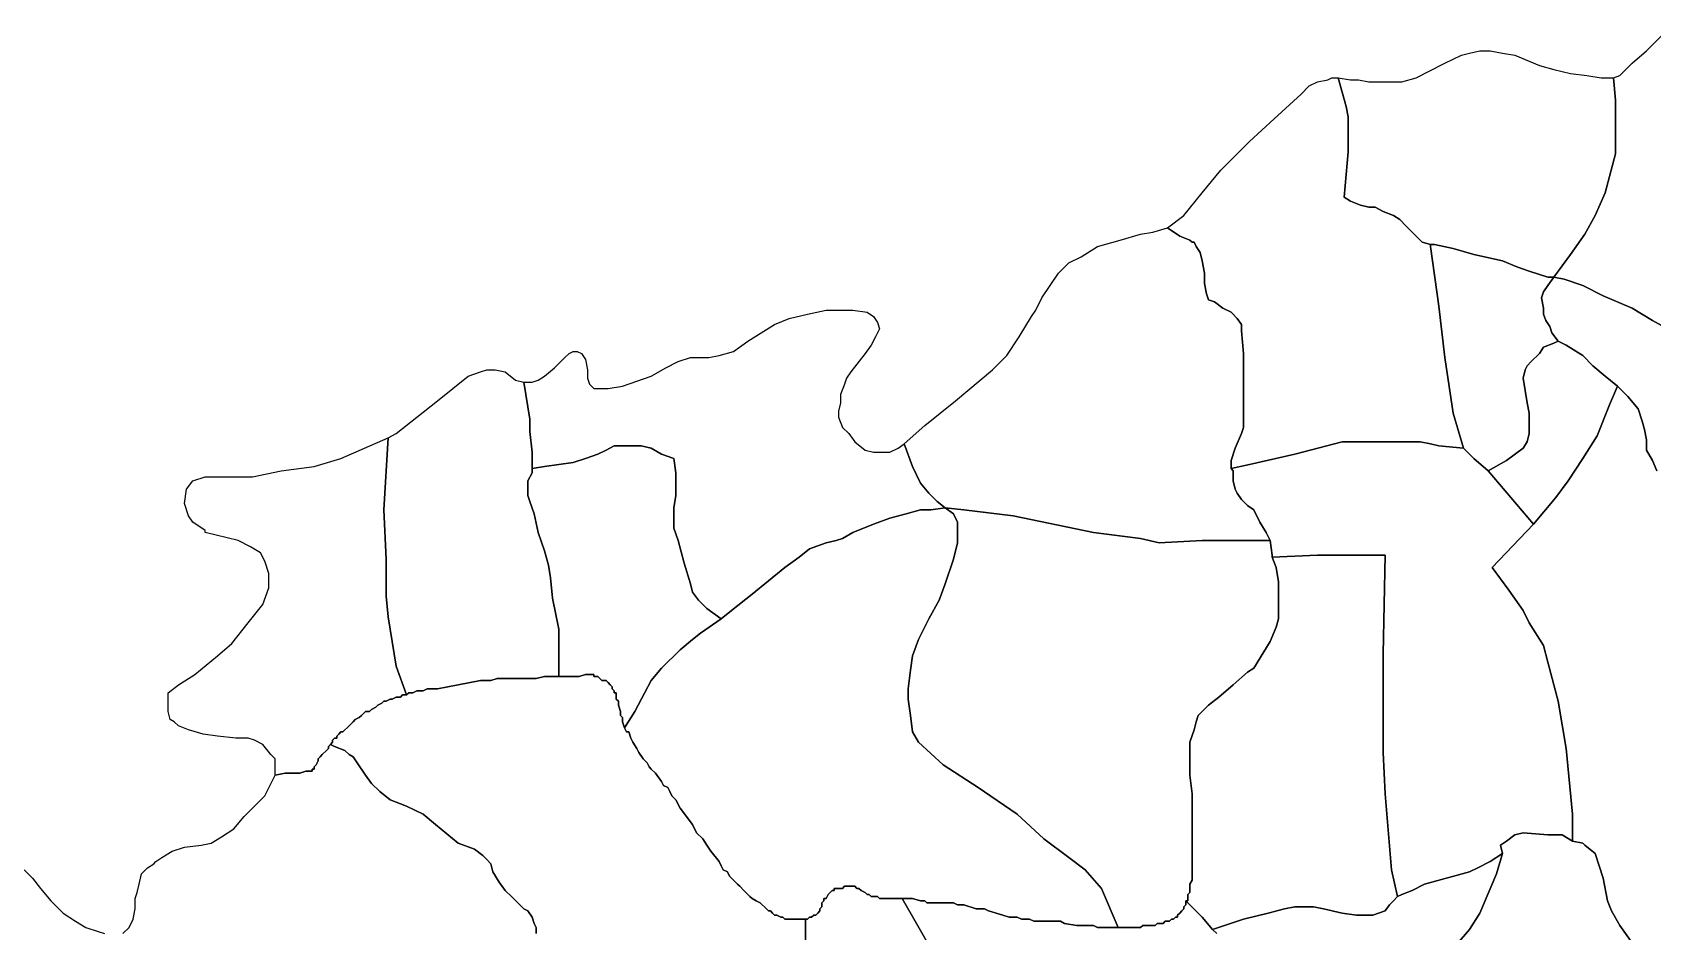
# Model space of a CAD drawing. Extents: x 50 to 241, y 15 to 190.
# Drawn here: x 122.7 to 189.4, y 141 to 178.1 of the extents above; entities that cross this region are included whole.
import ezdxf

# ---------------------------------------------------------------- set-up
doc = ezdxf.new("R2010")
doc.units = 0
doc.layers.add('URANGA', color=7, linetype='CONTINUOUS')

msp = doc.modelspace()

# ---------------------------------------------------------------- linework, layer by layer
at = {"layer": 'URANGA', "color": 2}
for points in [[(190.168862, 165.772504), (189.406833, 166.195879), (188.560131, 166.703929), (187.374752, 167.211978), (186.528054, 167.63535), (185.766022, 167.889375), (185.342671, 167.974049), (186.020033, 168.905474), (186.61272, 169.752222), (187.036071, 170.514296), (187.459422, 171.445717), (187.882773, 173.054539), (187.882773, 174.070638), (187.882773, 175.256084), (187.798103, 176.187509), (188.052114, 176.272183), (188.221454, 176.441534), (188.560131, 176.780232), (189.152823, 177.288282), (189.914855, 178.050356)], [(187.798103, 176.187509), (187.882773, 175.256084), (187.882773, 174.070638), (187.882773, 173.054539), (187.459422, 171.445717), (187.036071, 170.514296), (186.61272, 169.752222), (186.020033, 168.905474), (185.342671, 167.974049), (185.258001, 167.974049), (185.088661, 167.974049), (184.326632, 168.228073), (183.818611, 168.397424), (183.22592, 168.651449), (182.040541, 168.905474), (181.193842, 169.159499), (180.43181, 169.328846), (180.26247, 169.328846), (179.923789, 169.413523), (179.246431, 170.09092), (178.992421, 170.344945), (178.73841, 170.514296), (178.315059, 170.683643), (177.976382, 170.852994), (177.722371, 170.852994), (177.38369, 170.937668), (176.960339, 171.107019), (176.706329, 171.27637), (176.790999, 172.207791), (176.875669, 173.139213), (176.875669, 174.578687), (176.790999, 175.002059), (176.452318, 176.187509), (176.960339, 176.102832), (177.29902, 176.102832), (177.722371, 176.018158), (178.230389, 176.018158), (178.65374, 176.018158), (179.077091, 176.018158), (179.669782, 176.187509), (180.1778, 176.441534), (180.855161, 176.780232), (181.532519, 177.118931), (181.8712, 177.203604), (182.294551, 177.288282), (182.717902, 177.288282), (183.22592, 177.203604), (183.733941, 177.118931), (184.326632, 176.864906), (184.749983, 176.695559), (185.342671, 176.526208), (186.020033, 176.356857), (186.697391, 176.272183), (187.290082, 176.187509), (187.374752, 176.187509), (187.798103, 176.187509)], [(180.26247, 169.328846), (180.26247, 169.244172), (180.601151, 166.788603), (180.855161, 164.671731), (181.193842, 162.385513), (181.61719, 160.946042), (180.601151, 161.030715), (180.26247, 161.115389), (179.839119, 161.200063), (179.415772, 161.200063), (178.82308, 161.200063), (177.38369, 161.200063), (176.621659, 161.200063), (174.674248, 160.692017), (172.811511, 160.268641), (172.049479, 160.09929), (172.049479, 160.437992), (172.218819, 160.946042), (172.47283, 161.538765), (172.5575, 161.792789), (172.5575, 162.131488), (172.5575, 162.470186), (172.5575, 162.808885), (172.5575, 163.824983), (172.5575, 164.841082), (172.47283, 165.772504), (172.47283, 166.026528), (172.303489, 166.280553), (172.049479, 166.534578), (171.710798, 166.703929), (171.372117, 166.957954), (171.11811, 167.042627), (171.03344, 167.296652), (170.94877, 167.720024), (170.94877, 168.1434), (170.8641, 168.651449), (170.779429, 168.990148), (170.610089, 169.244172), (170.525419, 169.413523), (170.440749, 169.413523), (170.356078, 169.498197), (169.932727, 169.667548), (169.42471, 170.006246), (170.102068, 170.514296), (170.8641, 171.445717), (171.626128, 172.377142), (172.811511, 173.562589), (173.827549, 174.49401), (174.928258, 175.510109), (175.266939, 175.848807), (175.60562, 176.018158), (176.028971, 176.102832), (176.198311, 176.187509), (176.452318, 176.187509), (176.790999, 175.002059), (176.875669, 174.578687), (176.875669, 173.139213), (176.790999, 172.207791), (176.706329, 171.27637), (176.96034, 171.107019), (177.38369, 170.937668), (177.722371, 170.852994), (177.976382, 170.852994), (178.315059, 170.683643), (178.73841, 170.514296), (178.992421, 170.344945), (179.246431, 170.09092), (179.923789, 169.413523), (180.26247, 169.328846)], [(172.049479, 160.09929), (172.134149, 160.014617), (172.134149, 159.591244), (172.218819, 159.252543), (172.303489, 159.083195), (172.47283, 158.82917), (172.72684, 158.575146), (172.980847, 158.405795), (173.234858, 157.897745), (173.488869, 157.474373), (173.658209, 157.135671), (173.573539, 157.135671), (172.980847, 157.135671), (172.72684, 157.135671), (170.8641, 157.135671), (169.086029, 157.050998), (168.323997, 157.220348), (166.376586, 157.474373), (163.074456, 158.15177), (161.042375, 158.405795), (160.280346, 158.490468), (159.941666, 158.744493), (159.602985, 159.083195), (159.264308, 159.506567), (158.925627, 160.183968), (158.586946, 161.115389), (159.433645, 161.877463), (160.703697, 162.893562), (162.227757, 164.163682), (162.820445, 164.756409), (163.328466, 165.518479), (163.836488, 166.365227), (164.005828, 166.619252), (164.259839, 167.127301), (164.937197, 168.1434), (165.360548, 168.566775), (165.868569, 168.8208), (166.545927, 169.244172), (167.477299, 169.498197), (168.323997, 169.752222), (168.832018, 169.836895), (169.42471, 170.006246), (169.932727, 169.667548), (170.356078, 169.498197), (170.440749, 169.413523), (170.525419, 169.413523), (170.610089, 169.244172), (170.779429, 168.990148), (170.8641, 168.651449), (170.94877, 168.1434), (170.94877, 167.720024), (171.03344, 167.296652), (171.11811, 167.042627), (171.372117, 166.957954), (171.710798, 166.703929), (172.049479, 166.534578), (172.303489, 166.280553), (172.47283, 166.026529), (172.47283, 165.772504), (172.5575, 164.841082), (172.5575, 163.824984), (172.5575, 162.808885), (172.5575, 162.470186), (172.5575, 162.131488), (172.5575, 161.792789), (172.47283, 161.538765), (172.218819, 160.946042), (172.049479, 160.437992), (172.049479, 160.09929)], [(185.342671, 167.974049), (185.088661, 167.63535), (184.91932, 167.381326), (184.834653, 167.127301), (184.91932, 166.703929), (184.91932, 166.449904), (185.00399, 166.195879), (185.173331, 165.941855), (185.258001, 165.68783), (185.512011, 165.349132), (185.342671, 165.264454), (184.91932, 165.095107), (184.749983, 164.841082), (184.411302, 164.502384), (184.241962, 164.333033), (184.157292, 164.163682), (184.072622, 163.824983), (184.241962, 162.808885), (184.326632, 162.385513), (184.326632, 161.962137), (184.326632, 161.538765), (184.241962, 161.200063), (184.072622, 160.946042), (183.39526, 160.437992), (182.633232, 160.014617), (182.040541, 160.522666), (181.61719, 160.946042), (181.193842, 162.385513), (180.855161, 164.671731), (180.601151, 166.788603), (180.26247, 169.244172), (180.26247, 169.328846), (180.43181, 169.328846), (181.193842, 169.159499), (182.040541, 168.905474), (183.22592, 168.651449), (183.818611, 168.397424), (184.326632, 168.228073), (185.088661, 167.974049), (185.258001, 167.974049), (185.342671, 167.974049)], [(189.576174, 160.014617), (189.406833, 160.437992), (189.152823, 160.861364), (189.152823, 161.28474), (189.068153, 161.708112), (188.983482, 162.046814), (188.814142, 162.55486), (188.390791, 163.062909), (187.967444, 163.486285), (187.459422, 163.909657), (186.951401, 164.333033), (186.528054, 164.756409), (185.850692, 165.179781), (185.512012, 165.349132), (185.258001, 165.68783), (185.173331, 165.941855), (185.00399, 166.195879), (184.91932, 166.449904), (184.91932, 166.703929), (184.834653, 167.127301), (184.91932, 167.381326), (185.088661, 167.63535), (185.342671, 167.974049), (185.342671, 167.974049)], [(185.342671, 167.974049), (185.766022, 167.889375), (186.528054, 167.63535), (187.374752, 167.211978), (188.560131, 166.703929), (189.406833, 166.195879), (190.168862, 165.772504)], [(158.586946, 161.115389), (158.925627, 160.183968), (159.264308, 159.506567), (159.602985, 159.083195), (159.941666, 158.744493), (160.280346, 158.490468), (159.687655, 158.405795), (159.264308, 158.405795), (158.671616, 158.236447), (157.994255, 158.067096), (157.316897, 157.813072), (156.470195, 157.474373), (156.046844, 157.220348), (155.792837, 157.135671), (155.369486, 157.050998), (154.692124, 156.796973), (154.268773, 156.458274), (153.676085, 156.034899), (152.321366, 154.934126), (151.474664, 154.256729), (151.051313, 153.918031), (150.458625, 154.341403), (150.119944, 154.680102), (149.865934, 155.018803), (149.781264, 155.357502), (149.527253, 156.20425), (149.273242, 157.135671), (149.103902, 157.643721), (149.103902, 157.982423), (149.103902, 158.490468), (149.188572, 158.998518), (149.188572, 159.506567), (149.188572, 159.929943), (149.103902, 160.522666), (148.595884, 160.692017), (148.172533, 160.946042), (147.749182, 161.030715), (147.410502, 161.030715), (147.071824, 161.030715), (146.648473, 161.030715), (146.309793, 160.861364), (145.971112, 160.692017), (145.463094, 160.522666), (144.955073, 160.353315), (144.362382, 160.268641), (143.769694, 160.183968), (143.261673, 160.09929), (143.261673, 160.437992), (143.261673, 160.776691), (143.177002, 161.623438), (143.177002, 162.131488), (143.007662, 163.147587), (142.922992, 163.655633), (143.261673, 163.655633), (143.515683, 163.74031), (143.769694, 163.909657), (144.193041, 164.248359), (144.616392, 164.671731), (144.785733, 164.841082), (144.955073, 164.925756), (145.124413, 164.925756), (145.293754, 164.841082), (145.463094, 164.587058), (145.547764, 164.163682), (145.547764, 163.909657), (145.547764, 163.824983), (145.632435, 163.570959), (145.801771, 163.401611), (146.140452, 163.401611), (146.394463, 163.401611), (146.987154, 163.486285), (148.172533, 163.909657), (148.765225, 164.248359), (149.273242, 164.502384), (149.781264, 164.671731), (150.373955, 164.671731), (150.543295, 164.671731), (150.966643, 164.756409), (151.559334, 164.925756), (152.152025, 165.349132), (153.252734, 166.026528), (153.845426, 166.280553), (154.607454, 166.449904), (155.369486, 166.619252), (156.046844, 166.619252), (156.470195, 166.619252), (157.062886, 166.534578), (157.316897, 166.365227), (157.486237, 166.111206), (157.570907, 165.857181), (157.401567, 165.518479), (157.232227, 165.179781), (156.978216, 164.841082), (156.385525, 164.079008), (156.216184, 163.824983), (156.131514, 163.570959), (155.962174, 163.147587), (155.962174, 162.808885), (155.877507, 162.470186), (155.877507, 162.216162), (156.046844, 161.792789), (156.300854, 161.538765), (156.554865, 161.200063), (156.978216, 160.861364), (157.316897, 160.776691), (157.570907, 160.776691), (157.994255, 160.776691), (158.332936, 160.946042), (158.586946, 161.115389)], [(187.967444, 163.486285), (187.628763, 162.724211), (187.120742, 161.454088), (186.528054, 160.522666), (185.935362, 159.591244), (185.427341, 158.913844), (184.495973, 157.813072), (182.633232, 160.014617), (183.39526, 160.437992), (184.072622, 160.946042), (184.241962, 161.200063), (184.326632, 161.538765), (184.326632, 161.962137), (184.326632, 162.385513), (184.241962, 162.808885), (184.072622, 163.824984), (184.157292, 164.163682), (184.241962, 164.333033), (184.411302, 164.502384), (184.749983, 164.841082), (184.91932, 165.095107), (185.342671, 165.264454), (185.512011, 165.349132), (185.850692, 165.179781), (186.528054, 164.756409), (186.951401, 164.333033), (187.459422, 163.909657), (187.967444, 163.486285)], [(142.922992, 163.655633), (143.007662, 163.147587), (143.177002, 162.131488), (143.177002, 161.623438), (143.261673, 160.776691), (143.261673, 160.437992), (143.261673, 160.09929), (143.261673, 159.929943), (143.092332, 159.591244), (143.092332, 159.33722), (143.092332, 158.998518), (143.177002, 158.744493), (143.346343, 158.236447), (143.515683, 157.474373), (143.769694, 156.712299), (143.939034, 156.119576), (144.023701, 155.611527), (144.108371, 154.764779), (144.362382, 153.494655), (144.362382, 153.07128), (144.362382, 151.547135), (144.277711, 151.547135), (144.193041, 151.547135), (144.108371, 151.547135), (143.939034, 151.547135), (143.769694, 151.547135), (143.431013, 151.462461), (143.261673, 151.462461), (143.177002, 151.462461), (143.007662, 151.462461), (142.584311, 151.462461), (142.414971, 151.462461), (142.245634, 151.462461), (141.991623, 151.462461), (141.822283, 151.462461), (141.568272, 151.377784), (141.314262, 151.377784), (141.144921, 151.377784), (140.213553, 151.208437), (139.366851, 151.039086), (139.11284, 151.039086), (138.9435, 151.039086), (138.774163, 150.954412), (138.520152, 150.954412), (138.350812, 150.869735), (138.181472, 150.869735), (138.096801, 150.785061), (137.67345, 151.970507), (137.33477, 154.002705), (137.250099, 154.849453), (137.250099, 156.373601), (137.165429, 158.405795), (137.33477, 161.369414), (137.67345, 161.538765), (139.366851, 162.893562), (140.6369, 163.909657), (141.144921, 164.079008), (141.398932, 164.163682), (141.737613, 164.163682), (142.160964, 164.079008), (142.584311, 163.74031), (142.922992, 163.655633)], [(188.898812, 140.116034), (188.052114, 141.301481), (187.713433, 141.894204), (187.544093, 142.317579), (187.374752, 143.249001), (187.036071, 144.2651), (186.61272, 144.603798), (186.528054, 144.688475), (186.104703, 144.773149), (186.104703, 145.873922), (185.850692, 148.583516), (185.512011, 150.531036), (185.088661, 152.139858), (184.91932, 152.817259), (184.326632, 153.74868), (184.072622, 154.256729), (183.47993, 155.103477), (182.802572, 156.034899), (184.495973, 157.813072), (185.427341, 158.913844), (185.935362, 159.591244), (186.528054, 160.522666), (187.120742, 161.454088), (187.628763, 162.724211), (187.967444, 163.486285), (188.390791, 163.062909), (188.814142, 162.55486), (188.983482, 162.046814), (189.068153, 161.708112), (189.152823, 161.28474), (189.152823, 160.861364), (189.406833, 160.437992), (189.576174, 160.014617)], [(138.096801, 150.785061), (137.927461, 150.785061), (137.842791, 150.700387), (137.67345, 150.700387), (137.50411, 150.61571), (137.41944, 150.61571), (137.250099, 150.531036), (137.165429, 150.531036), (137.080763, 150.446363), (136.911422, 150.361689), (136.826752, 150.277012), (136.657412, 150.192338), (136.572741, 150.107664), (136.403401, 150.107664), (136.318731, 150.022987), (136.234061, 149.938313), (136.14939, 149.853639), (135.98005, 149.768962), (135.89538, 149.684288), (135.81071, 149.599615), (135.726039, 149.514937), (135.472029, 149.260913), (135.387362, 149.260913), (135.302692, 149.176239), (135.218022, 149.091565), (135.218022, 149.006892), (135.133352, 149.006892), (135.048681, 148.922214), (135.048681, 148.837541), (134.964011, 148.752867), (134.879341, 148.66819), (134.879341, 148.583516), (134.794671, 148.498842), (134.62533, 148.329491), (134.54066, 148.244818), (134.45599, 148.16014), (134.45599, 148.075467), (134.37132, 147.906116), (134.28665, 147.821442), (134.28665, 147.736768), (134.20198, 147.736768), (134.20198, 147.652094), (134.117309, 147.652094), (134.032639, 147.652094), (133.947969, 147.652094), (133.693962, 147.567417), (133.524621, 147.567417), (133.355281, 147.567417), (133.270611, 147.567417), (133.101271, 147.567417), (132.67792, 147.482743), (132.67792, 148.16014), (132.508579, 148.329491), (132.169898, 148.752867), (131.831221, 148.922214), (131.577211, 149.006892), (131.069189, 149.006892), (130.307161, 149.091565), (129.71447, 149.176239), (129.121778, 149.34559), (128.698427, 149.514937), (128.529091, 149.684288), (128.35975, 149.768962), (128.27508, 150.107664), (128.27508, 150.277012), (128.27508, 150.531036), (128.27508, 150.869735), (128.698427, 151.208437), (129.375789, 151.631809), (130.307161, 152.393883), (130.899849, 152.901932), (131.577211, 153.74868), (132.169898, 154.510754), (132.423909, 155.188151), (132.423909, 155.780874), (132.254569, 156.288923), (132.085228, 156.627625), (131.661881, 156.88165), (131.15386, 157.135671), (129.79914, 157.474373), (129.79914, 157.559047), (129.291119, 157.897745), (129.121778, 158.15177), (128.952438, 158.659819), (129.037108, 159.252543), (129.291119, 159.591244), (129.79914, 159.760592), (129.96848, 159.760592), (130.815179, 159.760592), (130.899849, 159.760592), (131.746551, 159.760592), (132.93193, 160.014617), (134.28665, 160.183968), (135.387362, 160.522666), (137.33477, 161.369414), (137.165429, 158.405795), (137.250099, 156.373601), (137.250099, 154.849453), (137.33477, 154.002705), (137.67345, 151.970507), (138.096801, 150.785061)], [(151.051313, 153.918031), (150.204614, 153.325304), (149.865934, 153.07128), (149.357913, 152.647908), (148.595884, 151.885833), (148.172533, 151.377784), (147.495172, 150.107664), (147.071824, 149.430264), (146.987154, 149.684288), (146.987154, 149.768962), (146.987154, 149.853639), (146.902484, 149.938313), (146.902484, 150.107664), (146.817814, 150.361689), (146.817814, 150.531036), (146.733144, 150.61571), (146.733144, 150.700387), (146.733144, 150.785061), (146.733144, 150.869735), (146.648473, 150.869735), (146.648473, 150.954412), (146.563803, 151.039086), (146.563803, 151.123759), (146.479133, 151.208437), (146.394463, 151.29311), (146.309793, 151.377784), (146.140452, 151.377784), (146.055782, 151.462461), (145.971112, 151.547135), (145.886442, 151.547135), (145.801771, 151.547135), (145.801771, 151.631809), (145.717101, 151.631809), (145.632435, 151.631809), (145.547764, 151.631809), (145.463094, 151.631809), (145.209084, 151.547135), (145.124413, 151.547135), (145.039743, 151.547135), (144.955073, 151.547135), (144.870403, 151.547135), (144.785733, 151.547135), (144.701062, 151.547135), (144.362382, 151.547135), (144.362382, 153.07128), (144.362382, 153.494655), (144.108371, 154.764779), (144.023701, 155.611527), (143.939034, 156.119576), (143.769694, 156.712299), (143.515683, 157.474373), (143.346343, 158.236447), (143.177002, 158.744493), (143.092332, 158.998518), (143.092332, 159.33722), (143.092332, 159.591244), (143.261673, 159.929943), (143.261673, 160.09929), (143.769694, 160.183968), (144.362382, 160.268641), (144.955073, 160.353315), (145.463094, 160.522666), (145.971112, 160.692017), (146.309793, 160.861364), (146.648473, 161.030715), (147.071824, 161.030715), (147.410502, 161.030715), (147.749182, 161.030715), (148.172533, 160.946042), (148.595884, 160.692017), (149.103902, 160.522666), (149.188572, 159.929943), (149.188572, 159.506567), (149.188572, 158.998518), (149.103902, 158.490468), (149.103902, 157.982423), (149.103902, 157.643721), (149.273242, 157.135671), (149.527253, 156.20425), (149.781264, 155.357502), (149.865934, 155.018804), (150.119944, 154.680102), (150.458625, 154.341403), (151.051313, 153.918031)], [(181.61719, 160.946042), (182.040541, 160.522666), (182.633232, 160.014617), (184.495973, 157.813072), (182.802572, 156.034899), (183.47993, 155.103477), (184.072622, 154.256729), (184.326632, 153.74868), (184.91932, 152.817259), (185.088661, 152.139858), (185.512011, 150.531036), (185.850692, 148.583516), (186.104703, 145.873922), (186.104703, 144.773149), (185.681352, 145.027174), (185.088661, 145.027174), (184.072622, 145.111847), (183.733941, 145.027174), (183.39526, 144.773149), (183.141253, 144.603798), (183.22592, 144.2651), (182.717902, 143.926401), (182.209881, 143.672377), (181.8712, 143.503026), (180.008459, 142.994976), (179.500442, 142.740952), (179.077091, 142.571604), (178.90775, 142.486927), (178.65374, 143.587703), (178.399729, 146.720669), (178.315059, 148.414165), (178.315059, 150.446363), (178.315059, 152.478557), (178.399729, 156.542948), (178.145719, 156.542948), (175.60562, 156.542948), (173.742879, 156.458274), (173.742879, 156.542948), (173.658209, 157.135671), (173.573539, 157.135671), (173.658209, 157.135671), (173.488869, 157.474373), (173.234858, 157.897745), (172.980847, 158.405795), (172.72684, 158.575146), (172.47283, 158.82917), (172.303489, 159.083195), (172.218819, 159.252543), (172.134149, 159.591244), (172.134149, 160.014617), (172.049479, 160.09929), (172.811511, 160.268641), (174.674248, 160.692017), (176.621659, 161.200063), (177.38369, 161.200063), (178.82308, 161.200063), (179.415772, 161.200063), (179.839119, 161.200063), (180.26247, 161.115389), (180.601151, 161.030715), (181.61719, 160.946042)], [(167.392629, 141.216807), (167.223288, 141.216807), (167.138618, 141.216807), (166.969278, 141.216807), (166.715267, 141.216807), (166.545927, 141.216807), (166.376586, 141.301481), (165.953239, 141.301481), (165.783899, 141.301481), (165.699228, 141.301481), (165.191207, 141.386154), (165.021867, 141.470832), (164.852526, 141.470832), (164.683186, 141.470832), (164.598516, 141.470832), (164.513846, 141.470832), (164.175168, 141.470832), (164.090498, 141.470832), (164.005828, 141.470832), (163.921158, 141.470832), (163.751817, 141.555505), (163.582477, 141.555505), (163.413137, 141.555505), (163.243796, 141.640179), (163.159126, 141.640179), (163.074456, 141.640179), (162.905115, 141.640179), (162.651108, 141.724856), (162.058417, 141.894204), (161.889077, 141.978881), (161.719736, 141.978881), (161.550396, 141.978881), (161.042375, 142.148228), (160.957708, 142.148228), (160.788368, 142.148228), (160.619027, 142.232906), (160.534357, 142.232906), (160.365017, 142.232906), (160.280346, 142.232906), (160.195676, 142.232906), (160.111006, 142.232906), (159.772325, 142.232906), (159.687655, 142.232906), (159.602985, 142.232906), (159.518315, 142.232906), (159.433645, 142.317579), (159.264308, 142.317579), (158.925627, 142.402253), (158.840957, 142.402253), (158.756286, 142.402253), (158.671616, 142.402253), (158.586946, 142.402253), (158.502276, 142.402253), (158.332936, 142.402253), (157.994255, 142.402253), (157.909585, 142.402253), (157.740244, 142.402253), (157.655574, 142.402253), (157.570907, 142.402253), (157.486237, 142.486927), (157.401567, 142.486927), (157.316897, 142.486927), (157.232227, 142.486927), (157.147556, 142.571604), (157.062886, 142.571604), (156.978216, 142.656278), (156.808876, 142.740951), (156.724205, 142.825629), (156.639535, 142.825629), (156.554865, 142.910302), (156.470195, 142.910302), (156.385525, 142.910302), (156.300854, 142.910302), (156.216184, 142.910302), (156.131514, 142.910302), (156.046844, 142.825629), (155.877507, 142.825629), (155.792837, 142.825629), (155.708167, 142.825629), (155.708167, 142.740951), (155.623496, 142.740951), (155.538826, 142.656278), (155.454156, 142.571604), (155.369486, 142.402253), (155.284816, 142.402253), (155.284816, 142.317579), (155.200145, 142.232906), (155.200145, 142.063555), (155.115475, 141.978881), (155.115475, 141.894204), (155.030805, 141.80953), (154.946135, 141.724856), (154.861465, 141.724856), (154.776794, 141.640179), (154.692124, 141.640179), (154.607454, 141.555505), (154.522784, 141.555505), (154.438114, 141.555505), (154.353443, 141.555505), (154.184107, 141.555505), (154.099436, 141.555505), (154.014766, 141.555505), (153.930096, 141.555505), (153.845426, 141.555505), (153.676085, 141.555505), (153.591415, 141.640179), (153.506745, 141.640179), (153.337405, 141.724856), (153.252734, 141.724856), (153.168064, 141.80953), (153.083394, 141.894204), (152.998724, 141.894204), (152.914054, 141.978881), (152.660043, 142.232906), (152.490703, 142.317579), (152.321366, 142.402253), (152.236696, 142.486927), (152.067355, 142.656278), (151.982685, 142.740951), (151.813345, 142.910302), (151.728674, 142.994976), (151.559334, 143.164327), (151.474664, 143.249001), (151.389994, 143.333678), (151.305324, 143.503026), (151.135983, 143.587703), (151.051313, 143.75705), (150.966643, 143.926401), (150.627965, 144.349773), (150.458625, 144.603798), (150.289285, 144.857823), (150.035274, 145.111847), (149.865934, 145.450546), (149.357913, 146.127946), (149.188572, 146.466645), (149.019235, 146.635996), (148.934565, 146.805343), (148.849895, 146.974694), (148.680555, 147.059368), (148.595884, 147.228719), (148.341874, 147.567417), (148.172533, 147.736768), (148.087863, 147.821442), (148.003193, 147.990793), (147.833853, 148.16014), (147.664512, 148.414165), (147.579842, 148.583516), (147.410502, 148.837541), (147.325835, 149.006892), (147.241165, 149.260913), (147.156495, 149.260913), (147.071824, 149.430264), (147.495172, 150.107664), (148.172533, 151.377784), (148.595884, 151.885833), (149.357913, 152.647908), (149.865934, 153.07128), (150.204615, 153.325304), (151.051313, 153.918031), (151.474664, 154.256729), (152.321366, 154.934126), (153.676085, 156.034899), (154.268773, 156.458274), (154.692124, 156.796973), (155.369486, 157.050998), (155.792837, 157.135671), (156.046844, 157.220349), (156.470195, 157.474373), (157.316897, 157.813072), (157.994255, 158.067096), (158.671616, 158.236447), (159.264308, 158.405795), (159.687655, 158.405795), (160.280346, 158.490468), (160.619027, 158.236447), (160.788368, 157.897745), (160.788368, 157.474373), (160.788368, 157.050998), (160.619027, 156.373601), (160.280346, 155.357502), (160.026336, 154.680102), (159.602985, 153.918031), (159.179637, 153.07128), (158.925627, 152.393883), (158.840957, 151.80116), (158.756287, 151.039086), (158.756287, 150.61571), (158.840957, 149.938313), (158.925627, 149.260913), (159.179637, 148.837541), (160.195676, 147.906116), (161.635066, 146.974694), (163.243796, 145.873922), (164.344509, 144.857823), (165.360548, 144.095749), (166.037909, 143.587703), (166.715267, 142.825629), (167.392629, 141.216807)], [(173.573539, 157.135671), (173.658209, 157.135671), (173.742879, 156.542948), (173.742879, 156.458274), (173.91222, 156.034899), (173.99689, 155.442176), (173.99689, 154.849453), (173.99689, 154.426077), (173.99689, 153.918031), (173.91222, 153.579329), (173.658209, 152.986606), (173.404198, 152.563234), (172.980847, 151.885833), (172.72684, 151.716482), (172.134149, 151.208437), (171.541458, 150.700387), (171.11811, 150.361689), (170.694759, 149.938313), (170.610089, 149.684288), (170.525419, 149.34559), (170.356078, 148.837541), (170.356078, 148.414165), (170.356078, 147.482743), (170.440749, 146.720669), (170.440749, 144.857823), (170.440749, 143.587703), (170.440749, 143.503026), (170.440749, 143.418352), (170.440749, 143.333678), (170.440749, 143.249001), (170.440749, 143.164327), (170.356078, 142.994976), (170.356078, 142.910302), (170.356078, 142.825629), (170.356078, 142.740951), (170.356078, 142.656278), (170.271408, 142.571604), (170.271408, 142.486927), (170.271408, 142.317579), (170.186738, 142.317579), (170.186738, 142.232906), (170.186738, 142.148228), (170.102068, 142.063555), (170.102068, 141.978881), (170.017398, 141.894204), (169.932727, 141.80953), (169.848057, 141.724856), (169.848057, 141.640179), (169.763387, 141.640179), (169.678717, 141.555505), (169.594047, 141.555505), (169.50938, 141.470832), (169.42471, 141.470832), (169.34004, 141.470832), (169.255369, 141.386154), (169.170699, 141.386154), (169.001359, 141.386154), (168.916689, 141.301481), (168.832018, 141.301481), (168.578008, 141.301481), (168.408668, 141.301481), (168.323997, 141.216807), (168.154657, 141.216807), (167.985317, 141.216807), (167.900646, 141.216807), (167.731309, 141.216807), (167.561969, 141.216807), (167.392629, 141.216807), (166.715267, 142.825629), (166.037909, 143.587703), (165.360548, 144.095749), (164.344509, 144.857823), (163.243796, 145.873922), (161.635066, 146.974694), (160.195676, 147.906116), (159.179637, 148.837541), (158.925627, 149.260913), (158.840957, 149.938313), (158.756287, 150.61571), (158.756287, 151.039086), (158.840957, 151.80116), (158.925627, 152.393883), (159.179637, 153.07128), (159.602985, 153.918031), (160.026336, 154.680102), (160.280346, 155.357502), (160.619027, 156.373601), (160.788368, 157.050998), (160.788368, 157.474373), (160.788368, 157.897745), (160.619027, 158.236447), (160.280346, 158.490468), (161.042375, 158.405795), (163.074456, 158.15177), (166.376586, 157.474373), (168.323997, 157.220348), (169.086029, 157.050998), (170.8641, 157.135671), (172.72684, 157.135671), (172.980847, 157.135671), (173.573539, 157.135671)], [(178.90775, 142.486927), (178.73841, 142.317579), (178.56907, 142.148228), (178.399729, 141.894204), (177.891712, 141.724856), (177.637701, 141.724856), (177.21435, 141.724856), (176.621659, 141.80953), (175.85963, 141.978881), (175.43628, 142.063555), (174.674248, 142.063555), (174.2509, 141.978881), (173.573539, 141.80953), (172.5575, 141.555505), (171.287447, 141.13213), (170.8641, 141.640179), (170.186738, 142.317579), (170.271408, 142.317579), (170.271408, 142.486927), (170.271408, 142.571604), (170.356078, 142.656278), (170.356078, 142.740951), (170.356078, 142.825629), (170.356078, 142.910302), (170.356078, 142.994976), (170.440749, 143.164327), (170.440749, 143.249001), (170.440749, 143.333678), (170.440749, 143.418352), (170.440749, 143.503026), (170.440749, 143.587703), (170.440749, 144.857823), (170.440749, 146.720669), (170.356078, 147.482743), (170.356078, 148.414165), (170.356078, 148.837541), (170.525419, 149.34559), (170.610089, 149.684288), (170.694759, 149.938313), (171.11811, 150.361689), (171.541458, 150.700387), (172.134149, 151.208437), (172.72684, 151.716482), (172.980847, 151.885833), (173.404198, 152.563234), (173.658209, 152.986606), (173.91222, 153.579329), (173.99689, 153.918031), (173.99689, 154.426077), (173.99689, 154.849453), (173.99689, 155.442176), (173.91222, 156.034899), (173.742879, 156.458274), (175.60562, 156.542948), (178.145719, 156.542948), (178.399729, 156.542948), (178.315059, 152.478557), (178.315059, 150.446363), (178.315059, 148.414165), (178.399729, 146.720669), (178.65374, 143.587703), (178.90775, 142.486927)], [(143.431013, 140.962782), (143.431013, 141.216807), (143.346343, 141.386154), (143.261673, 141.640179), (143.092332, 141.894204), (142.922992, 141.978881), (142.414971, 142.486927), (142.160964, 142.740951), (141.906953, 143.079653), (141.652942, 143.503026), (141.568272, 143.841724), (141.398932, 144.011075), (141.229592, 144.180426), (140.890911, 144.434451), (140.213553, 144.688475), (139.282181, 145.450546), (138.774163, 145.873922), (138.096801, 146.21262), (137.41944, 146.466645), (136.996092, 146.805343), (136.657412, 147.144045), (136.403401, 147.482743), (136.06472, 147.990793), (135.89538, 148.244818), (135.726039, 148.329491), (135.556699, 148.498842), (135.133352, 148.66819), (134.964011, 148.752867), (135.048681, 148.837541), (135.048681, 148.922214), (135.133352, 149.006892), (135.218022, 149.006892), (135.218022, 149.091565), (135.302692, 149.176239), (135.387362, 149.260913), (135.472029, 149.260913), (135.726039, 149.514937), (135.81071, 149.599615), (135.89538, 149.684288), (135.98005, 149.768962), (136.14939, 149.853639), (136.234061, 149.938313), (136.318731, 150.022987), (136.403401, 150.107664), (136.572741, 150.107664), (136.657412, 150.192338), (136.826752, 150.277012), (136.911422, 150.361689), (137.080763, 150.446363), (137.165429, 150.531036), (137.250099, 150.531036), (137.41944, 150.61571), (137.50411, 150.61571), (137.67345, 150.700387), (137.842791, 150.700387), (137.927461, 150.785061), (138.096801, 150.785061), (138.181472, 150.869735), (138.350812, 150.869735), (138.520152, 150.954412), (138.774163, 150.954412), (138.9435, 151.039086), (139.11284, 151.039086), (139.366851, 151.039086), (140.213553, 151.208437), (141.144921, 151.377784), (141.314262, 151.377784), (141.568272, 151.377784), (141.822283, 151.462461), (141.991623, 151.462461), (142.245634, 151.462461), (142.414971, 151.462461), (142.584311, 151.462461), (143.007662, 151.462461), (143.177002, 151.462461), (143.261673, 151.462461), (143.431013, 151.462461), (143.769694, 151.547135), (143.939034, 151.547135), (144.108371, 151.547135), (144.193041, 151.547135), (144.277711, 151.547135), (144.362382, 151.547135), (144.701062, 151.547135), (144.785733, 151.547135), (144.870403, 151.547135), (144.955073, 151.547135), (145.039743, 151.547135), (145.124413, 151.547135), (145.209084, 151.547135), (145.463094, 151.631809), (145.547764, 151.631809), (145.632435, 151.631809), (145.717101, 151.631809), (145.801771, 151.631809), (145.801771, 151.547135), (145.886442, 151.547135), (145.971112, 151.547135), (146.055782, 151.462461), (146.140452, 151.377784), (146.309793, 151.377784), (146.394463, 151.29311), (146.479133, 151.208437), (146.563803, 151.123759), (146.563803, 151.039086), (146.648473, 150.954412), (146.648473, 150.869735), (146.733144, 150.869735), (146.733144, 150.785061), (146.733144, 150.700387), (146.733144, 150.61571), (146.817814, 150.531036), (146.817814, 150.361689), (146.902484, 150.107664), (146.902484, 149.938313), (146.987154, 149.853639), (146.987154, 149.768962), (146.987154, 149.684288), (147.071824, 149.430264)], [(147.071824, 149.430264), (147.156495, 149.260913), (147.241165, 149.260913), (147.325835, 149.006892), (147.410502, 148.837541), (147.579842, 148.583516), (147.664512, 148.414165), (147.833853, 148.16014), (148.003193, 147.990793), (148.087863, 147.821442), (148.172533, 147.736768), (148.341874, 147.567417), (148.595884, 147.228719), (148.680555, 147.059368), (148.849895, 146.974694), (148.934565, 146.805343), (149.019235, 146.635996), (149.188572, 146.466645), (149.357913, 146.127946), (149.865934, 145.450546), (150.035274, 145.111847), (150.289285, 144.857823), (150.458625, 144.603798), (150.627965, 144.349773), (150.966643, 143.926401), (151.051313, 143.75705), (151.135983, 143.587703), (151.305324, 143.503026), (151.389994, 143.333678), (151.474664, 143.249001), (151.559334, 143.164327), (151.728674, 142.994976), (151.813345, 142.910302), (151.982685, 142.740951), (152.067355, 142.656278), (152.236696, 142.486927), (152.321366, 142.402253), (152.490703, 142.317579), (152.660043, 142.232906), (152.914054, 141.978881), (152.998724, 141.894204), (153.083394, 141.894204), (153.168064, 141.80953), (153.252734, 141.724856), (153.337405, 141.724856), (153.506745, 141.640179), (153.591415, 141.640179), (153.676085, 141.555505), (153.845426, 141.555505), (153.930096, 141.555505), (154.014766, 141.555505), (154.099436, 141.555505), (154.184107, 141.555505), (154.353443, 141.555505), (154.438114, 141.555505), (154.522784, 141.555505), (154.522784, 139.607985)], [(126.412339, 140.962782), (126.66635, 141.216807), (126.83569, 141.555505), (126.92036, 141.978881), (126.92036, 142.402253), (127.005027, 142.656278), (127.089697, 142.994976), (127.174367, 143.418352), (127.428378, 143.672377), (127.682389, 143.841724), (127.767059, 143.926401), (128.021069, 144.095749), (128.44442, 144.349773), (128.952438, 144.519124), (129.6298, 144.603798), (130.053151, 144.688475), (130.476498, 144.9425), (130.984519, 145.281198), (131.40787, 145.789248), (131.915891, 146.297297), (132.254569, 146.635996), (132.67792, 147.482743), (133.10127, 147.567417), (133.270611, 147.567417), (133.355281, 147.567417), (133.524621, 147.567417), (133.693962, 147.567417), (133.947969, 147.652094), (134.032639, 147.652094), (134.117309, 147.652094), (134.201979, 147.652094), (134.201979, 147.736768), (134.28665, 147.736768), (134.28665, 147.821442), (134.37132, 147.906116), (134.45599, 148.075467), (134.45599, 148.16014), (134.54066, 148.244818), (134.62533, 148.329491), (134.794671, 148.498842), (134.879341, 148.583516), (134.879341, 148.66819), (134.964011, 148.752867), (135.133352, 148.66819), (135.556699, 148.498842), (135.726039, 148.329491), (135.89538, 148.244818), (136.06472, 147.990793), (136.403401, 147.482743), (136.657412, 147.144045), (136.996092, 146.805343), (137.41944, 146.466645), (138.096801, 146.21262), (138.774163, 145.873922), (139.282181, 145.450546), (140.213553, 144.688475), (140.890911, 144.434451), (141.229592, 144.180426), (141.398932, 144.011075), (141.568272, 143.841724), (141.652942, 143.503026), (141.906953, 143.079653), (142.160964, 142.740952), (142.414971, 142.486927), (142.922992, 141.978881), (143.092332, 141.894204), (143.261673, 141.640179), (143.346343, 141.386154), (143.431013, 141.216807), (143.431013, 140.962782)], [(181.363183, 140.539407), (181.8712, 141.13213), (182.294551, 141.80953), (182.971913, 143.418352), (183.22592, 144.2651), (183.141253, 144.603798), (183.39526, 144.773149), (183.733941, 145.027174), (184.072622, 145.111847), (185.088661, 145.027174), (185.681352, 145.027174), (186.104703, 144.773149)], [(171.456787, 140.962782), (171.287447, 141.13213), (172.5575, 141.555505), (173.573539, 141.80953), (174.2509, 141.978881), (174.674248, 142.063555), (175.43628, 142.063555), (175.85963, 141.978881), (176.621659, 141.80953), (177.21435, 141.724856), (177.637701, 141.724856), (177.891712, 141.724856), (178.399729, 141.894204), (178.56907, 142.148228), (178.73841, 142.317579), (178.90775, 142.486927), (179.077091, 142.571604), (179.500442, 142.740951), (180.008459, 142.994976), (181.8712, 143.503026), (182.209881, 143.672377), (182.717902, 143.926401), (183.22592, 144.2651), (182.971913, 143.418352), (182.294551, 141.80953), (181.8712, 141.13213), (181.363183, 140.539407)], [(186.104703, 144.773149), (186.528054, 144.688475), (186.61272, 144.603798), (187.036071, 144.2651), (187.374752, 143.249001), (187.544093, 142.317579), (187.713433, 141.894204), (188.052114, 141.301481), (188.898812, 140.116034)], [(122.348177, 143.587703), (122.686858, 143.249001), (123.025539, 142.825629), (123.44889, 142.317579), (123.956907, 141.80953), (124.464928, 141.470832), (124.888279, 141.216807), (125.396297, 141.047456), (125.650308, 140.962782)], [(154.522784, 139.607985), (154.522784, 141.555505), (154.607454, 141.555505), (154.692124, 141.640179), (154.776794, 141.640179), (154.861465, 141.724856), (154.946135, 141.724856), (155.030805, 141.80953), (155.115475, 141.894204), (155.115475, 141.978881), (155.200145, 142.063555), (155.200145, 142.232906), (155.284816, 142.317579), (155.284816, 142.402253), (155.369486, 142.402253), (155.454156, 142.571604), (155.538826, 142.656278), (155.623496, 142.740951), (155.708167, 142.740951), (155.708167, 142.825629), (155.792837, 142.825629), (155.877507, 142.825629), (156.046844, 142.825629), (156.131514, 142.910302), (156.216184, 142.910302), (156.300854, 142.910302), (156.385525, 142.910302), (156.470195, 142.910302), (156.554865, 142.910302), (156.639535, 142.825629), (156.724205, 142.825629), (156.808876, 142.740951), (156.978216, 142.656278), (157.062886, 142.571604), (157.147556, 142.571604), (157.232227, 142.486927), (157.316897, 142.486927), (157.401567, 142.486927), (157.486237, 142.486927), (157.570907, 142.402253), (157.655574, 142.402253), (157.740244, 142.402253), (157.909585, 142.402253), (157.994255, 142.402253), (158.332936, 142.402253), (158.502276, 142.402253), (158.502276, 142.402253)], [(158.502276, 142.402253), (159.094967, 141.386154), (159.772325, 140.200708)], [(159.772325, 140.200708), (159.094967, 141.386154), (158.502276, 142.402253), (158.586946, 142.402253), (158.671616, 142.402253), (158.756286, 142.402253), (158.840957, 142.402253), (158.925627, 142.402253), (159.264308, 142.317579), (159.433645, 142.317579), (159.518315, 142.232906), (159.602985, 142.232906), (159.687655, 142.232906), (159.772325, 142.232906), (160.111006, 142.232906), (160.195676, 142.232906), (160.280346, 142.232906), (160.365017, 142.232906), (160.534357, 142.232906), (160.619027, 142.232906), (160.788368, 142.148228), (160.957708, 142.148228), (161.042375, 142.148228), (161.550396, 141.978881), (161.719736, 141.978881), (161.889077, 141.978881), (162.058417, 141.894204), (162.651108, 141.724856), (162.905115, 141.640179), (163.074456, 141.640179), (163.159126, 141.640179), (163.243796, 141.640179), (163.413137, 141.555505), (163.582477, 141.555505), (163.751817, 141.555505), (163.921158, 141.470832), (164.005828, 141.470832), (164.090498, 141.470832), (164.175168, 141.470832), (164.513846, 141.470832), (164.598516, 141.470832), (164.683186, 141.470832), (164.852526, 141.470832), (165.021867, 141.470832), (165.191207, 141.386154), (165.699228, 141.301481), (165.783899, 141.301481), (165.953239, 141.301481), (166.376586, 141.301481), (166.545927, 141.216807), (166.715267, 141.216807), (166.969278, 141.216807), (167.138618, 141.216807), (167.223288, 141.216807), (167.392629, 141.216807)], [(167.392629, 141.216807), (167.561969, 141.216807), (167.731309, 141.216807), (167.900646, 141.216807), (167.985317, 141.216807), (168.154657, 141.216807), (168.323997, 141.216807), (168.408668, 141.301481), (168.578008, 141.301481), (168.832018, 141.301481), (168.916689, 141.301481), (169.001359, 141.386154), (169.170699, 141.386154), (169.255369, 141.386154), (169.34004, 141.470832), (169.42471, 141.470832), (169.50938, 141.470832), (169.594047, 141.555505), (169.678717, 141.555505), (169.763387, 141.640179), (169.848057, 141.640179), (169.848057, 141.724856), (169.932727, 141.80953), (170.017398, 141.894204), (170.102068, 141.978881), (170.102068, 142.063555), (170.186738, 142.148228), (170.186738, 142.232906), (170.186738, 142.317579), (170.8641, 141.640179), (171.287447, 141.13213), (171.456787, 140.962782)]]:
    msp.add_lwpolyline(points, dxfattribs=at)

doc.saveas('drawing.dxf')
